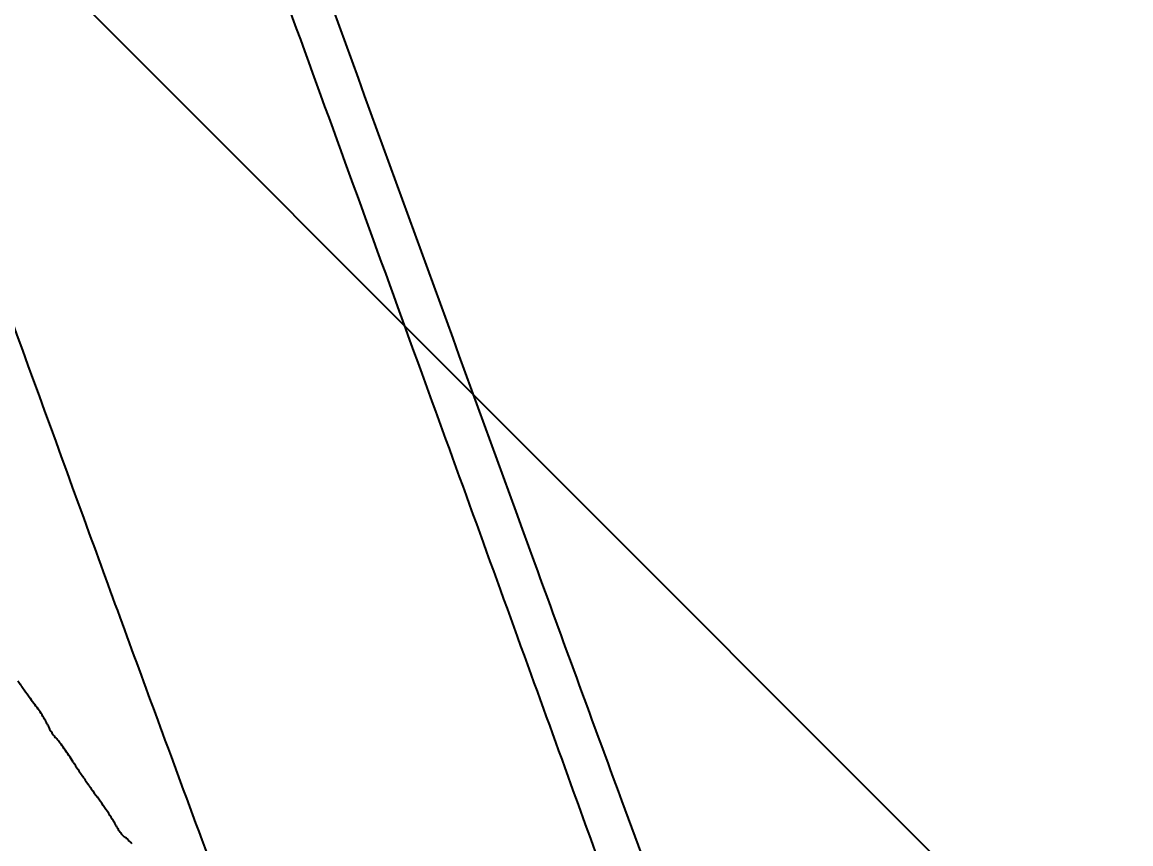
# Model space of a CAD drawing. Header units: metres. Extents: x 26.3 to 44.2, y 14.4 to 19.6.
# Drawn here: x 28.7425 to 28.8102, y 19.0375 to 19.0876 of the extents above; entities that cross this region are included whole.
import ezdxf

# ---------------------------------------------------------------- set-up
doc = ezdxf.new("R2010")
doc.units = ezdxf.units.M
doc.header["$MEASUREMENT"] = 0
doc.layers.add('Dimensions', color=7, linetype='Continuous', plot=False)
doc.layers.add('Suspensions', color=6, linetype='Continuous')
doc.styles.get("Standard").update_dxf_attribs({"font": 'arial.ttf'})
doc.dimstyles.new('Annotative', dxfattribs={"dimscale": 0, "dimtxt": 0.18, "dimasz": 0.18, "dimexe": 0.18, "dimexo": 0.0625, "dimgap": 0.09, "dimtad": 0, "dimtih": 1, "dimtoh": 1, "dimdec": 4, "dimzin": 0, "dimdsep": 46, "dimtxsty": 'Standard', "dimcen": 0.09, "dimadec": 0, "dimazin": 0, "dimtfac": 1, "dimtdec": 4, "dimtofl": 0, "dimtmove": 0, "dimatfit": 3, "dimfxl": 1, "dimtolj": 1, "dimtzin": 0, "dimarcsym": 0})

# ---------------------------------------------------------------- blocks, each defined once
blk = doc.blocks.new('*D83')
at = {"layer": 'Defpoints', "color": 0, "transparency": 16777216}
for p in [(28.67574575120831, 19.44829767138783), (28.87900149537925, 18.48732803355922), (29.42195853375229, 18.48732803355922)]:
    blk.add_point(p, dxfattribs=at)
at = {"layer": 'Dimensions', "color": 0, "lineweight": -2, "transparency": 16777216}
for p, q in [((28.69137075120831, 19.44829767138783), (29.46695853375229, 19.44829767138783)), ((29.42195853375229, 19.40329767138783), (29.42195853375229, 19.013288636921)), ((29.42195853375229, 18.53232803355922), (29.42195853375229, 18.92233706802605)), ((28.89462649537925, 18.48732803355922), (29.46695853375229, 18.48732803355922))]:
    blk.add_line(p, q, dxfattribs=at)
at = {"layer": 'Dimensions', "color": 0, "transparency": 16777216}
for points in [[(29.41445853375229, 19.40329767138783), (29.42945853375229, 19.40329767138783), (29.42195853375229, 19.44829767138783)], [(29.41445853375229, 18.53232803355922), (29.42945853375229, 18.53232803355922), (29.42195853375229, 18.48732803355922)]]:
    blk.add_solid(points, dxfattribs=at)
at = {"layer": 'Dimensions', "color": 0, "transparency": 16777216, "insert": (29.42195853375229, 18.96781285247351), "char_height": 0.045, "attachment_point": 5}
blk.add_mtext('\\A1;0.9610', dxfattribs=at)
blk = doc.blocks.new('*D59')
at = {"layer": 'Defpoints', "color": 0, "transparency": 16777216}
for p in [(28.72384681228646, 19.11114646949823), (28.37098025623385, 18.75827991344561), (29.33210497554318, 17.79715519413628)]:
    blk.add_point(p, dxfattribs=at)
at = {"layer": 'Dimensions', "color": 0, "lineweight": -2, "transparency": 16777216}
for p, q in [((28.73489535574249, 19.10009792604219), (29.71679133674919, 18.11820194503551)), ((28.38202879968988, 18.74723136998957), (29.36392478069657, 17.76533538898289)), ((29.6531517264424, 18.1182019450355), (29.55401403801696, 18.01906425661007)), ((29.36392478069657, 17.82897499928968), (29.46306246912201, 17.92811268771511))]:
    blk.add_line(p, q, dxfattribs=at)
at = {"layer": 'Dimensions', "color": 0, "transparency": 16777216}
for points in [[(29.64784842558349, 18.1235052458944), (29.65845502730129, 18.11289864417661), (29.68497153159579, 18.1500217501889)], [(29.35862147983767, 17.83427830014858), (29.36922808155547, 17.82367169843078), (29.33210497554318, 17.79715519413628)]]:
    blk.add_solid(points, dxfattribs=at)
at = {"layer": 'Dimensions', "color": 0, "transparency": 16777216, "insert": (29.50853825356949, 17.9735884721626), "char_height": 0.045, "attachment_point": 5}
blk.add_mtext('\\A1;0.4990', dxfattribs=at)

msp = doc.modelspace()

# ---------------------------------------------------------------- linework, layer by layer
at = {"layer": 'Suspensions'}
for points in [[(28.73835442569316, 19.14454609343088, -5e-06), (28.74442218712479, 19.12795459666813, -0.000212)], [(28.72279369024451, 19.122009806547, -9e-06), (28.71741797319636, 19.13685679590133, -0.091432)], [(28.75111022074858, 19.10964242111334, -0.000128), (28.75902547446381, 19.08792430642326, -0.000139), (28.76693245560459, 19.06619287811852, -0.00023), (28.77359568516775, 19.04783763945483, -9e-06), (28.77961134467395, 19.03124159069436, -0.061218)], [(28.75427056013832, 19.0357139614926, -0.000233), (28.7512732966915, 19.04382226132102, -0.001004), (28.74663431636023, 19.05646787014403, -0.000105), (28.73580975569477, 19.08617856166846, -0.000166), (28.72874273299342, 19.10560850025224, -0.000276)]]:
    msp.add_lwpolyline(points, format="xyb", dxfattribs=at)
for centre, radius, start, end in [((123.8988993988923, 53.71280172007184), 101.2421371877064, 199.9984945922183, 200.0188918896712), ((32.51058435791704, 20.41604859124052), 3.977046353683247, 200.018923506793, 200.2320637451333), ((28.81525644059492, 19.09865736357288), 0.08916756295706577, 215.0687318743608, 215.4867614180973), ((28.81238248500122, 19.09660826147472), 0.08563791139474997, 215.4866899243462, 215.9076988386342), ((28.7706699649771, 19.06640476711463), 0.03413853859956312, 215.9075318920847, 216.7442757382305), ((28.7348959369872, 19.0396965918221), 0.01050569625868546, 34.36203878751634, 36.74431149583615), ((28.73505029651539, 19.03980212429732), 0.01031870971584106, 31.94749856811524, 34.36208255707923), ((28.73607055107692, 19.04043839800254), 0.009116310615515861, 29.56955798462506, 31.94724752487051), ((28.74279602415761, 19.04425426918866), 0.001383726243645295, 20.00000420172693, 29.56970927190597), ((28.74531258167069, 19.04517022155456), 0.001294338440644815, 200.0000095813395, 209.032936410063), ((28.74738363134161, 19.04631977788755), 0.00366303565686356, 209.0329078821939, 213.1898337248812), ((28.74762357336623, 19.04647675130148), 0.003949763450399428, 213.1900832017546, 217.2775890235563), ((28.74664864467035, 19.04573462331533), 0.002724512492917711, 217.2770232653098, 222.6762659770894), ((28.74224804443641, 19.04167720409571), 0.003261131427609036, 37.33246215617882, 42.67673113203877), ((28.73308168809594, 19.03468621569928), 0.01478918448602787, 35.59195483205866, 37.33210880586874), ((28.73164473463049, 19.03365770798045), 0.01655629042166257, 33.86203978097777, 35.59211027558069), ((28.73353746612657, 19.03492776410374), 0.01427693194339706, 31.92865433692156, 33.86199725885845), ((28.76149880548504, 19.05235146870913), 0.01866881104263075, 211.9283833949902, 213.5940569683249), ((28.78725531671746, 19.06946049717991), 0.04958994824773458, 213.5943398966674, 214.3976234359986), ((28.78937495458076, 19.07091162693065), 0.05215873049231954, 214.3975441726611, 215.1939523021946), ((28.77313691350059, 19.05945962910107), 0.03228859631068467, 215.1941167806435, 216.3347517412082), ((40.40601352870208, 23.32601350978584), 12.39165850267981, 200.2320421615617, 200.2755869534678), ((28.72775329822008, 19.02607971882576), 0.02404869991411843, 34.89376545845611, 36.3346207379253), ((28.72715245165987, 19.02566060811061), 0.02478127781355545, 33.48509231404255, 34.89386319713369), ((28.72945271484435, 19.02718230356642), 0.02202324087099176, 32.09341183997464, 33.48499463078262), ((28.74501651313289, 19.03694294321887), 0.003652015991042731, 26.83895766488116, 32.09366394812658), ((28.75072269061309, 19.03983020543271), 0.002743040265713889, 206.8388278701428, 212.2563950227817), ((28.75081427360803, 19.03988799268784), 0.00285133067029201, 212.2561978392654, 217.5186922468528), ((28.7504928703132, 19.03964123621591), 0.002446128457032312, 217.5192790287614, 222.9244771914009), ((28.74908313464675, 19.03833010008246), 0.0005209186997345481, 222.9239809332406, 239.9500013091246), ((28.74847306276811, 19.03727555398834), 0.000697381411781472, 44.92807154715227, 59.94987326151939), ((28.74102611097978, 19.02984720987263), 0.01121581224718319, 42.9477609567106, 44.92831215863027)]:
    msp.add_arc(centre, radius, start, end, dxfattribs=at)

# ---------------------------------------------------------------- dimensions: what is measured, and where the dimension line sits
at = {"layer": 'Dimensions'}
dim = msp.add_linear_dim(base=(29.42195853375229, 18.48732803355922), p1=(28.67574575120829, 19.44829767138782), p2=(28.87900149537923, 18.48732803355922), angle=90, dimstyle='Annotative', dxfattribs=at)
dim.commit()
dim.dimension.update_dxf_attribs({"geometry": '*D83', "text_midpoint": (29.42195853375229, 18.96781285247351)})
dim = msp.add_aligned_dim(p1=(28.72384681228646, 19.11114646949823), p2=(28.37098025623385, 18.75827991344561), distance=1.3592356131792889, dimstyle='Annotative', dxfattribs=at)
dim.commit()
dim.dimension.update_dxf_attribs({"geometry": '*D59', "text_midpoint": (29.50853825356949, 17.9735884721626)})

doc.saveas('drawing.dxf')
